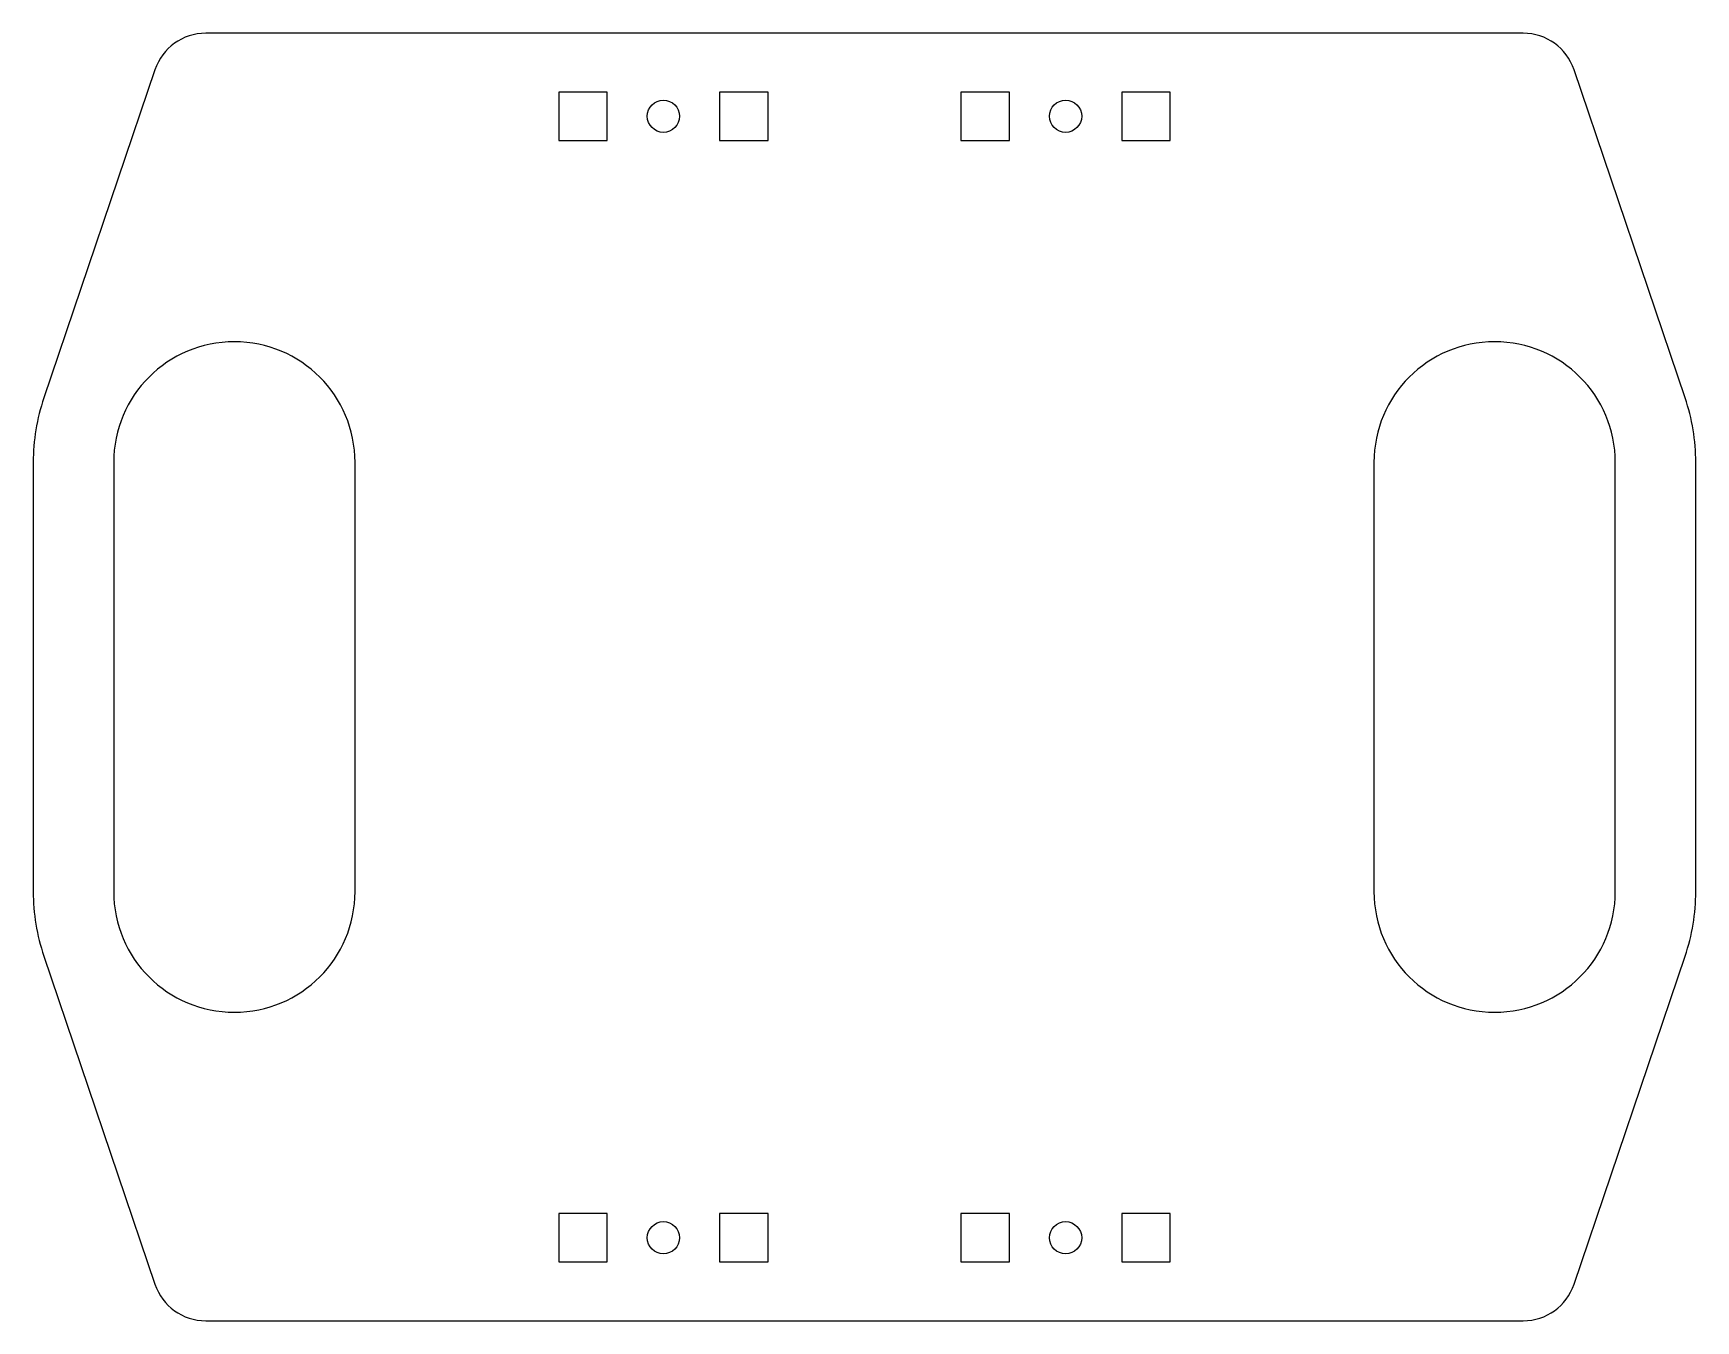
# Model space of a CAD drawing. Header units: millimetres. Extents: x -155 to 155, y -120 to 120.
import ezdxf

# ---------------------------------------------------------------- set-up
doc = ezdxf.new("R2010")
doc.units = ezdxf.units.MM

msp = doc.modelspace()

# ---------------------------------------------------------------- linework, layer by layer
at = {"color": 7, "linetype": 'Continuous', "lineweight": 25}
for p, q in [((122.83, 120), (-122.83, 120)), ((-132.3, 113.21), (-153.02, 52.03)), ((153.02, 52.03), (132.3, 113.21)), ((-57.02, 109.05), (-57.02, 100)), ((-47.98, 109.05), (-57.02, 109.05)), ((-47.98, 100), (-47.98, 109.05)), ((-27.02, 109.05), (-27.02, 100)), ((-17.98, 109.05), (-27.02, 109.05)), ((-17.98, 100), (-17.98, 109.05)), ((27.02, 109.05), (17.98, 109.05)), ((17.98, 109.05), (17.98, 100)), ((27.02, 100), (27.02, 109.05)), ((57.02, 109.05), (47.98, 109.05)), ((47.98, 109.05), (47.98, 100)), ((57.02, 100), (57.02, 109.05)), ((-57.02, 100), (-47.98, 100)), ((-27.02, 100), (-17.98, 100)), ((17.98, 100), (27.02, 100)), ((47.98, 100), (57.02, 100)), ((-155, 40), (-155, -40)), ((-140, 40), (-140, -40)), ((-95, -40), (-95, 40)), ((95, 40), (95, -40)), ((140, -40), (140, 40)), ((155, -40), (155, 40)), ((-153.02, -52.03), (-132.3, -113.21)), ((132.3, -113.21), (153.02, -52.03)), ((-57.02, -100), (-57.02, -109.05)), ((-47.98, -100), (-57.02, -100)), ((-47.98, -109.05), (-47.98, -100)), ((-27.02, -100), (-27.02, -109.05)), ((-17.98, -100), (-27.02, -100)), ((-17.98, -109.05), (-17.98, -100)), ((27.02, -100), (17.98, -100)), ((17.98, -100), (17.98, -109.05)), ((27.02, -109.05), (27.02, -100)), ((57.02, -100), (47.98, -100)), ((47.98, -100), (47.98, -109.05)), ((57.02, -109.05), (57.02, -100)), ((-57.02, -109.05), (-47.98, -109.05)), ((-27.02, -109.05), (-17.98, -109.05)), ((17.98, -109.05), (27.02, -109.05)), ((47.98, -109.05), (57.02, -109.05)), ((-122.83, -120), (122.83, -120))]:
    msp.add_line(p, q, dxfattribs=at)
for centre in [(-37.5, 104.53), (37.5, 104.53), (-37.5, -104.53), (37.5, -104.53)]:
    msp.add_circle(centre, 3, dxfattribs=at)
for centre, radius, start, end in [((-122.83, 110), 10, 90, 161.2914), ((122.83, 110), 10, 18.7086, 90), ((-117.5, 40), 22.5, 0, 180), ((117.5, 40), 22.5, 0, 180), ((-117.5, 40), 37.5, 161.2914, 180), ((117.5, 40), 37.5, 0, 18.7086), ((-117.5, -40), 37.5, 180, 198.7086), ((-117.5, -40), 22.5, 180, 0), ((117.5, -40), 22.5, 180, 0), ((117.5, -40), 37.5, 341.2914, 0), ((-122.83, -110), 10, 198.7086, 270), ((122.83, -110), 10, 270, 341.2914)]:
    msp.add_arc(centre, radius, start, end, dxfattribs=at)

doc.saveas('drawing.dxf')
